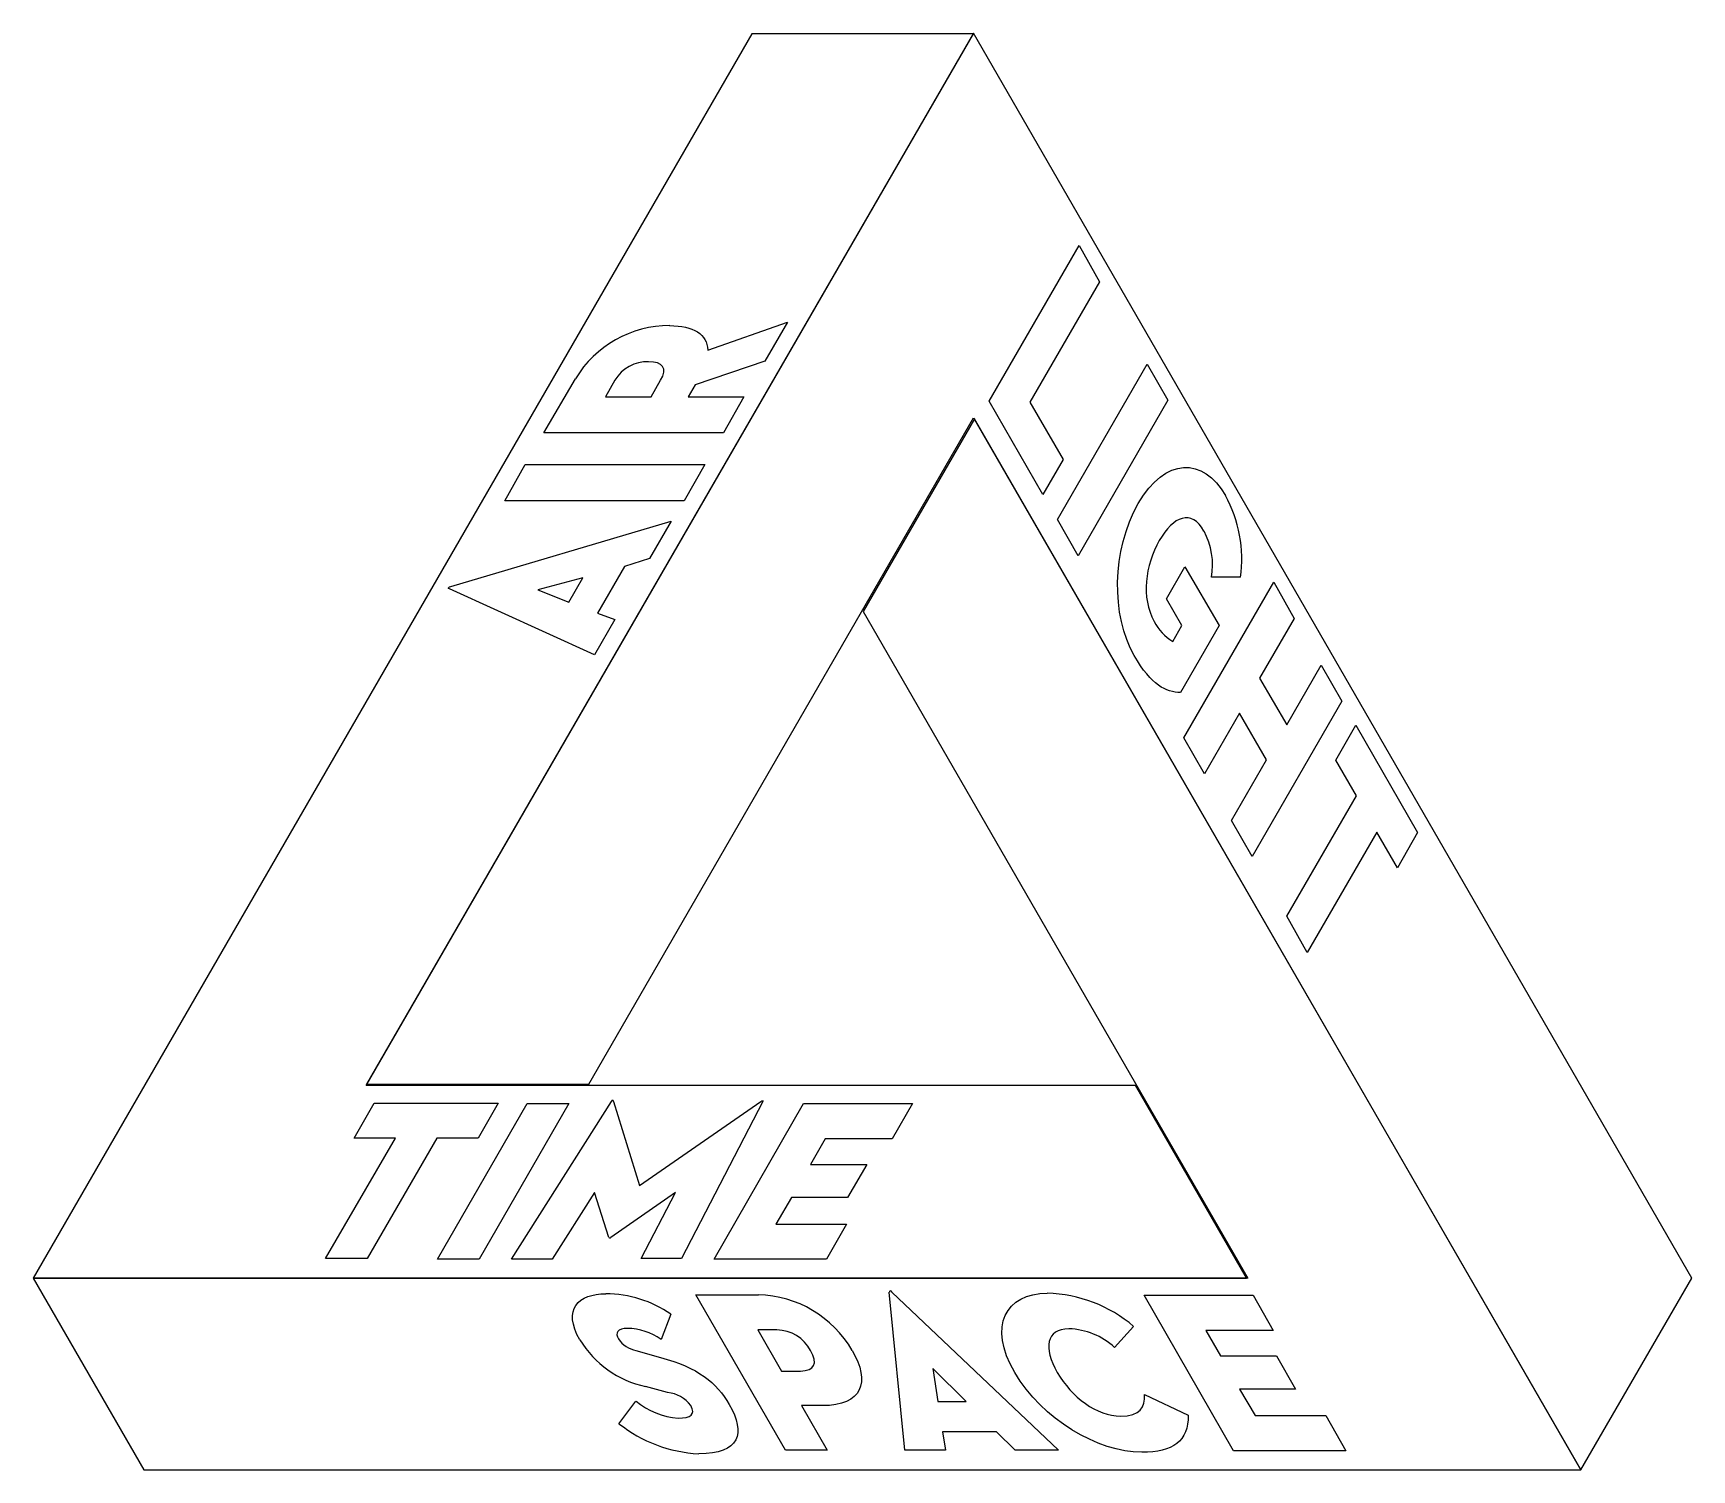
# Model space of a CAD drawing. Header units: inches. Extents: x 0.07 to 1.73, y 0.08 to 1.52.
import ezdxf

# ---------------------------------------------------------------- set-up
doc = ezdxf.new("R2010")
doc.units = ezdxf.units.IN
doc.header["$MEASUREMENT"] = 0
doc.layers.get('0').update_dxf_attribs({"lineweight": 25})

msp = doc.modelspace()

# ---------------------------------------------------------------- linework, layer by layer
for p, q in [((0.7897, 1.5155), (0.0732, 0.275)), ((0.4052, 0.467), (1.0108, 1.5155)), ((1.0108, 1.516), (0.4057, 0.4685)), ((1.0108, 1.5155), (0.7897, 1.5155)), ((0.7897, 1.5155), (0.7897, 1.5155)), ((1.7268, 0.275), (1.0108, 1.516)), ((1.0264, 1.1492), (1.1159, 1.3042)), ((1.1159, 1.3042), (1.1364, 1.2682)), ((1.1364, 1.2682), (1.0669, 1.1482)), ((0.7457, 1.2), (0.8252, 1.228)), ((0.8252, 1.228), (0.8027, 1.189)), ((0.8027, 1.189), (0.7332, 1.1655)), ((1.0944, 1.0312), (1.1839, 1.1862)), ((1.1839, 1.1862), (1.2044, 1.1502)), ((0.5822, 1.1175), (0.6138, 1.1715)), ((0.6532, 1.17), (0.6437, 1.1535)), ((0.6892, 1.1535), (0.6987, 1.17)), ((0.7332, 1.1655), (0.7263, 1.1535)), ((0.6437, 1.1535), (0.6892, 1.1535)), ((0.7263, 1.1535), (0.7817, 1.1535)), ((0.7817, 1.1535), (0.7613, 1.1175)), ((1.0799, 1.0562), (1.0264, 1.1492)), ((1.0669, 1.1482), (1.0999, 1.0912)), ((1.2044, 1.1502), (1.1149, 0.9952)), ((0.6272, 0.4685), (1.0108, 1.1325)), ((1.0117, 1.1315), (0.9007, 0.9395)), ((1.0108, 1.1325), (1.6162, 0.084)), ((1.6162, 0.084), (1.0117, 1.1315)), ((0.7613, 1.1175), (0.5822, 1.1175)), ((0.5433, 1.05), (0.5637, 1.086)), ((0.5637, 1.086), (0.7427, 1.086)), ((0.7427, 1.086), (0.7222, 1.05)), ((1.0999, 1.0912), (1.0799, 1.0562)), ((0.7222, 1.05), (0.5433, 1.05)), ((0.4897, 0.9645), (0.7092, 1.0295)), ((0.7092, 1.0295), (0.6877, 0.9925)), ((1.1149, 0.9952), (1.0944, 1.0312)), ((0.6877, 0.9925), (0.6627, 0.9845)), ((0.6627, 0.9845), (0.6357, 0.938)), ((1.2029, 0.9522), (1.2214, 0.9842)), ((1.2214, 0.9842), (1.2554, 0.9257)), ((0.6327, 0.8965), (0.4882, 0.962)), ((0.6212, 0.973), (0.5762, 0.961)), ((0.5762, 0.961), (0.6072, 0.949)), ((0.6072, 0.949), (0.6212, 0.973)), ((1.2204, 0.8137), (1.3099, 0.9687)), ((1.2769, 0.9737), (1.2479, 0.9737)), ((1.3099, 0.9687), (1.3304, 0.9327)), ((1.2184, 0.9257), (1.2029, 0.9522)), ((0.6532, 0.9315), (0.6327, 0.8965)), ((0.6357, 0.938), (0.6532, 0.9315)), ((0.9007, 0.9395), (1.2842, 0.275)), ((1.3304, 0.9327), (1.2959, 0.8732)), ((1.2094, 0.9097), (1.2184, 0.9257)), ((1.2554, 0.9257), (1.2169, 0.8587)), ((1.3229, 0.8267), (1.3574, 0.8862)), ((1.3574, 0.8862), (1.3779, 0.8502)), ((1.2959, 0.8732), (1.3229, 0.8267)), ((1.3779, 0.8502), (1.2884, 0.6952)), ((1.2759, 0.8382), (1.2409, 0.7777)), ((1.3029, 0.7917), (1.2759, 0.8382)), ((1.2409, 0.7777), (1.2204, 0.8137)), ((1.3719, 0.7912), (1.3919, 0.8262)), ((1.3919, 0.8262), (1.4534, 0.7192)), ((1.2679, 0.7312), (1.3029, 0.7917)), ((1.3924, 0.7557), (1.3719, 0.7912)), ((1.3229, 0.6357), (1.3924, 0.7557)), ((1.2884, 0.6952), (1.2679, 0.7312)), ((1.4129, 0.7197), (1.3434, 0.5997)), ((1.4334, 0.6842), (1.4129, 0.7197)), ((1.4534, 0.7192), (1.4334, 0.6842)), ((1.3434, 0.5997), (1.3229, 0.6357)), ((1.1723, 0.467), (0.4052, 0.467)), ((0.4057, 0.4685), (0.6272, 0.4685)), ((1.2828, 0.275), (1.1723, 0.467)), ((0.3932, 0.4145), (0.4133, 0.4495)), ((0.4133, 0.4495), (0.5367, 0.4495)), ((0.4763, 0.294), (0.5657, 0.449)), ((0.5367, 0.4495), (0.5167, 0.4145)), ((0.6072, 0.449), (0.5178, 0.294)), ((0.5502, 0.294), (0.6497, 0.451)), ((0.5657, 0.449), (0.6072, 0.449)), ((0.6517, 0.451), (0.6777, 0.3675)), ((0.6777, 0.3675), (0.7987, 0.451)), ((0.8007, 0.451), (0.7197, 0.2945)), ((0.7522, 0.294), (0.8412, 0.449)), ((0.8412, 0.449), (0.9497, 0.449)), ((0.9497, 0.449), (0.9297, 0.414)), ((0.3647, 0.2945), (0.4343, 0.4145)), ((0.4343, 0.4145), (0.3932, 0.4145)), ((0.4758, 0.4145), (0.4062, 0.2945)), ((0.5167, 0.4145), (0.4758, 0.4145)), ((0.8627, 0.414), (0.8482, 0.3885)), ((0.9297, 0.414), (0.8627, 0.414)), ((0.8482, 0.3885), (0.9042, 0.3885)), ((0.9042, 0.3885), (0.8852, 0.3555)), ((0.6327, 0.3605), (0.5907, 0.294)), ((0.6472, 0.3155), (0.6327, 0.3605)), ((0.7137, 0.3605), (0.6492, 0.3155)), ((0.6792, 0.2945), (0.7137, 0.3605)), ((0.8292, 0.3555), (0.8137, 0.329)), ((0.8852, 0.3555), (0.8292, 0.3555)), ((0.8137, 0.329), (0.8842, 0.329)), ((0.8842, 0.329), (0.8642, 0.294)), ((0.4062, 0.2945), (0.3647, 0.2945)), ((0.5178, 0.294), (0.4763, 0.294)), ((0.5907, 0.294), (0.5502, 0.294)), ((0.7197, 0.2945), (0.6792, 0.2945)), ((0.8642, 0.294), (0.7522, 0.294)), ((0.0732, 0.275), (1.2828, 0.275)), ((1.2842, 0.275), (0.0732, 0.275)), ((0.0732, 0.275), (0.1837, 0.084)), ((1.6162, 0.084), (1.7268, 0.275)), ((1.7268, 0.275), (1.7268, 0.275)), ((0.8232, 0.1035), (0.7338, 0.2585)), ((0.7338, 0.2585), (0.7962, 0.2585)), ((0.9423, 0.1035), (0.9267, 0.261)), ((0.9292, 0.261), (1.0953, 0.1035)), ((1.1807, 0.258), (1.2893, 0.258)), ((1.2697, 0.103), (1.1807, 0.258)), ((1.2893, 0.258), (1.3093, 0.223)), ((0.7088, 0.239), (0.6992, 0.214)), ((0.8147, 0.2235), (0.7957, 0.2235)), ((0.7957, 0.2235), (0.8192, 0.1825)), ((1.1703, 0.227), (1.1513, 0.206)), ((1.3093, 0.223), (1.2423, 0.223)), ((1.2423, 0.223), (1.2568, 0.1975)), ((0.6742, 0.203), (0.6987, 0.196)), ((0.8192, 0.1825), (0.8382, 0.1825)), ((1.0032, 0.152), (0.9702, 0.185)), ((0.9702, 0.185), (0.9752, 0.152)), ((1.2568, 0.1975), (1.3128, 0.1975)), ((1.3128, 0.1975), (1.3317, 0.1645)), ((0.7057, 0.161), (0.6837, 0.167)), ((0.6572, 0.13), (0.6742, 0.1525)), ((0.9752, 0.152), (1.0032, 0.152)), ((1.1812, 0.159), (1.2248, 0.1385)), ((1.3317, 0.1645), (1.2757, 0.1645)), ((1.2757, 0.1645), (1.2913, 0.138)), ((0.8602, 0.148), (0.8392, 0.148)), ((0.8392, 0.148), (0.8648, 0.1035)), ((1.2913, 0.138), (1.3618, 0.138)), ((1.3618, 0.138), (1.3818, 0.103)), ((1.0337, 0.122), (0.9798, 0.122)), ((0.9798, 0.122), (0.9828, 0.1035)), ((1.0522, 0.1035), (1.0337, 0.122)), ((0.8648, 0.1035), (0.8232, 0.1035)), ((0.9828, 0.1035), (0.9423, 0.1035)), ((1.0953, 0.1035), (1.0522, 0.1035)), ((1.3818, 0.103), (1.2697, 0.103)), ((0.1837, 0.084), (1.6162, 0.084)), ((0.1837, 0.084), (0.1837, 0.084))]:
    msp.add_line(p, q)
for centre, radius, start, end in [((0.7075, 1.1152), 0.1093, 89.8482, 148.983), ((0.6854, 1.1513), 0.0372, 87.9449, 149.8735), ((1.1456, 0.9916), 0.1325, 352.2057, 28.6513), ((1.1777, 0.9858), 0.0713, 350.1837, 28.3367), ((1.2314, 0.9486), 0.0447, 205.0376, 240.5001), ((0.6508, 0.4512), 0.00102, 349.7652, 190.2348), ((0.6482, 0.3165), 0.00139, 223.7811, 316.2189), ((0.6441, 0.1472), 0.1123, 54.8297, 89.9067), ((0.7934, 0.1472), 0.1113, 30.0704, 88.5443), ((0.928, 0.261), 0.00125, 359.6021, 180.3979), ((1.0808, 0.1223), 0.1377, 49.4673, 88.547), ((0.6643, 0.1641), 0.0609, 54.9889, 88.655), ((0.8138, 0.1843), 0.0392, 28.4771, 88.5947), ((1.1032, 0.153), 0.0716, 47.7995, 87.9479), ((0.7062, 0.268), 0.1035, 211.7984, 257.4579), ((0.6783, 0.2282), 0.0255, 212.4406, 260.9381), ((0.7209, 0.2074), 0.072, 229.6318, 266.2957), ((0.7025, 0.1284), 0.0328, 36.7529, 84.2953), ((0.7441, 0.2398), 0.14, 231.6593, 266.9918)]:
    msp.add_arc(centre, radius, start, end)
for points in [[(0.7077, 1.2245), (0.7313, 1.2245), (0.7453, 1.216), (0.7457, 1.2)], [(0.6987, 1.17), (0.7057, 1.182), (0.7012, 1.1885), (0.6867, 1.1885)], [(1.1749, 1.0472), (1.2019, 1.0937), (1.2394, 1.0937), (1.2619, 1.0552)], [(1.1709, 0.8957), (1.1479, 0.9352), (1.1484, 1.0007), (1.1749, 1.0472)], [(1.2404, 1.0197), (1.2279, 1.0417), (1.2099, 1.0347), (1.1959, 1.0102)], [(1.1959, 1.0102), (1.1819, 0.9857), (1.1774, 0.9532), (1.1909, 0.9297)], [(0.4882, 0.962), (0.4867, 0.9625), (0.4872, 0.964), (0.4897, 0.9645)], [(1.2169, 0.8587), (1.2029, 0.8592), (1.1879, 0.8657), (1.1709, 0.8957)], [(0.7987, 0.451), (0.8002, 0.452), (0.8012, 0.4525), (0.8007, 0.451)], [(0.6182, 0.2135), (0.6008, 0.244), (0.6167, 0.2595), (0.6442, 0.2595)], [(1.0517, 0.181), (1.0248, 0.2275), (1.0428, 0.26), (1.0842, 0.26)], [(0.6657, 0.225), (0.6558, 0.225), (0.6532, 0.2205), (0.6567, 0.2145)], [(1.1058, 0.2245), (1.0827, 0.2245), (1.0802, 0.2055), (1.0942, 0.181)], [(0.8382, 0.1825), (0.8522, 0.1825), (0.8557, 0.19), (0.8482, 0.203)], [(0.8897, 0.203), (0.9082, 0.1715), (0.8997, 0.148), (0.8602, 0.148)], [(0.6987, 0.196), (0.7357, 0.186), (0.7548, 0.171), (0.7672, 0.149)], [(1.1783, 0.1015), (1.1347, 0.1015), (1.0788, 0.1345), (1.0517, 0.181)], [(1.0942, 0.181), (1.1082, 0.1565), (1.1338, 0.1375), (1.1572, 0.1375)], [(0.7672, 0.149), (0.7838, 0.1205), (0.7778, 0.1), (0.7368, 0.1)], [(1.1572, 0.1375), (1.1772, 0.1375), (1.1818, 0.1465), (1.1812, 0.159)], [(0.7163, 0.1355), (0.7288, 0.1355), (0.7338, 0.139), (0.7288, 0.148)], [(1.2248, 0.1385), (1.2248, 0.1125), (1.2098, 0.1015), (1.1783, 0.1015)]]:
    msp.add_open_spline(points, degree=3)

doc.saveas('drawing.dxf')
